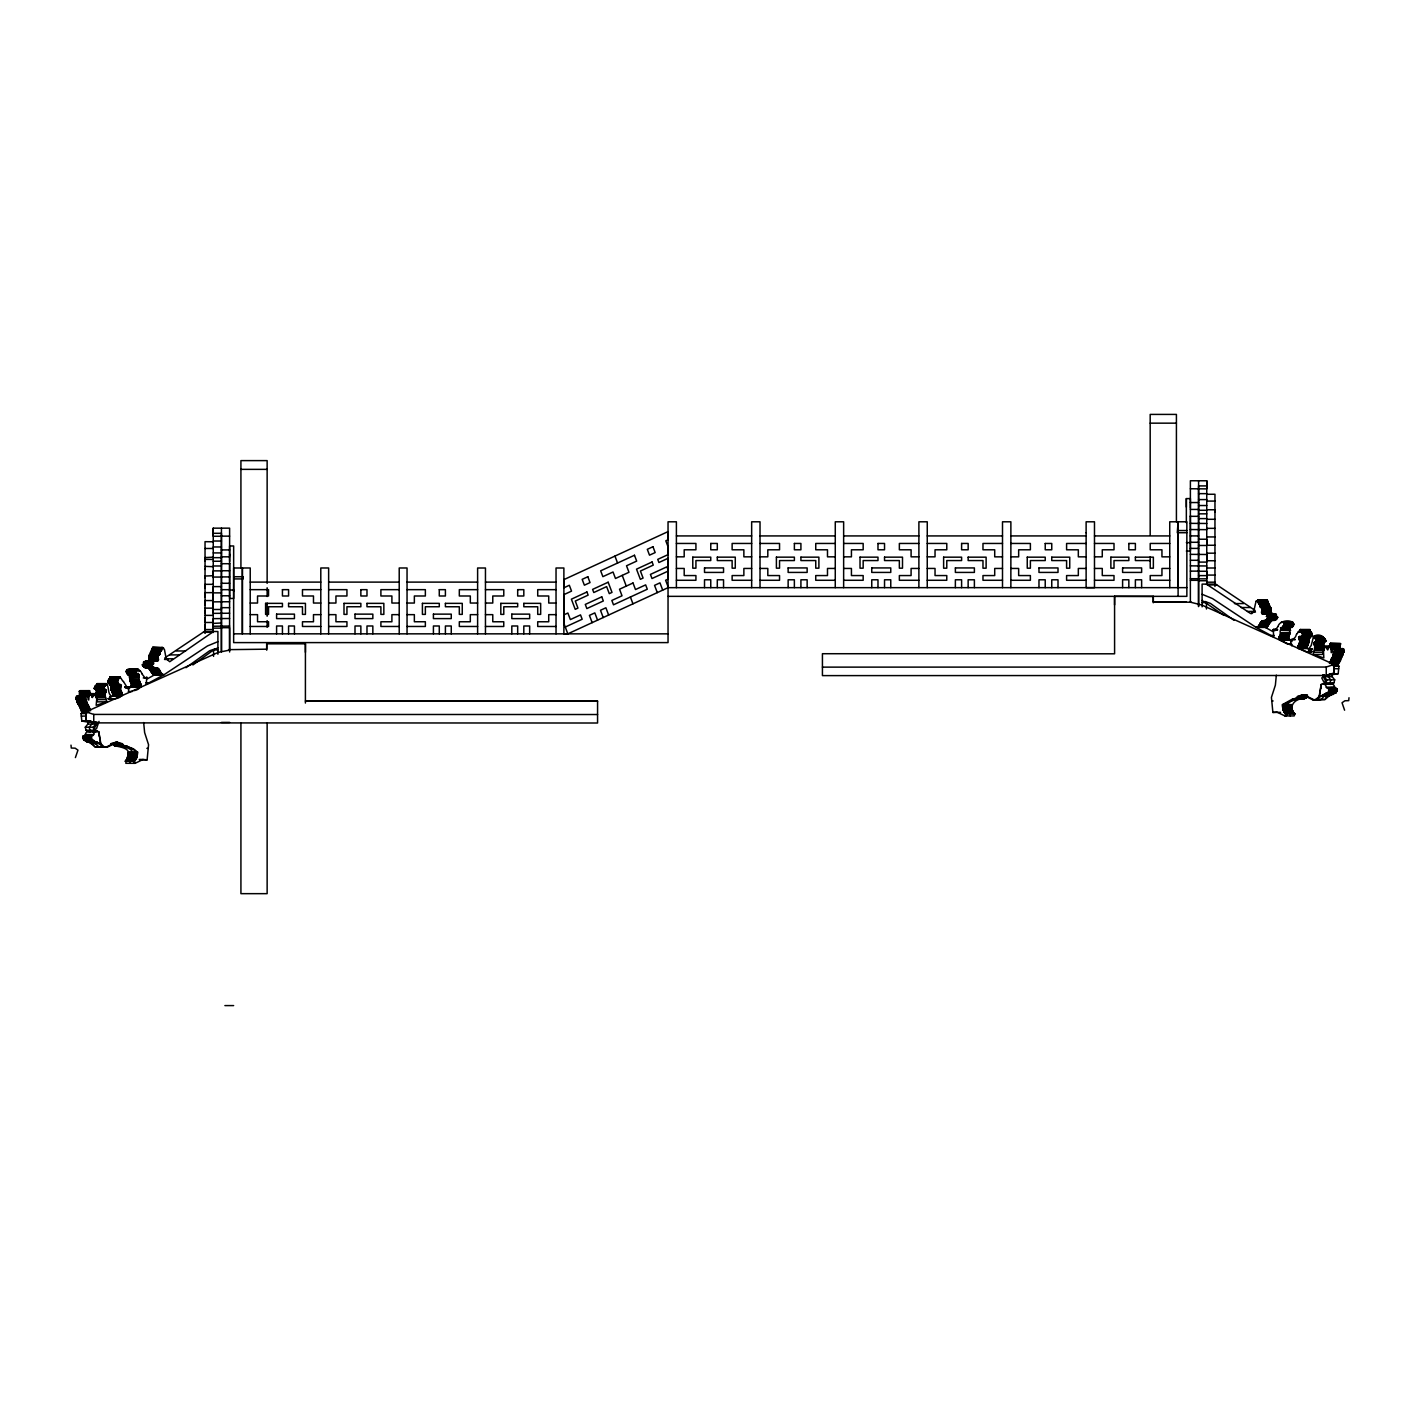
<?xml version="1.0" encoding="UTF-8"?>
<svg xmlns="http://www.w3.org/2000/svg" width="1420" height="1420" viewBox="0 0 1420 1420"><rect width="100%" height="100%" fill="white"/><g stroke="black" fill="none" stroke-linecap="round" stroke-linejoin="round"><path stroke-width="1.5" d="M213.248 533.299L221.449 533.299L221.449 536.263L213.248 536.263L213.248 528.169L229.614 528.151L229.578 650.094L218.148 652.419L85.963 711.846L85.963 720.313L93.755 722.886L597.572 723.011L597.572 701.107L305.406 701.054L597.572 701.231M93.755 722.886L93.755 714.42L85.963 711.846M205.048 597.128L205.048 595.938M205.048 594.004L205.048 595.211M205.048 586.726L205.048 585.928M205.048 578.082L205.048 576.928M205.048 569.438L205.048 568.444M205.03 558.592L205.03 559.711L205.048 558.539M221.449 536.263L221.467 628.137L213.248 628.137L213.248 618.641L229.614 618.499M229.614 613.227L213.248 613.369L213.248 601.441M229.614 601.725L213.248 601.867L213.248 586.62L221.467 586.62M213.248 559.427L205.03 559.391M213.568 656.377L213.568 649.952L217.899 647.822L217.899 631.509L204.302 631.509L164.898 657.833M217.899 654.229L217.899 647.822M221.467 628.137L221.467 651.478M229.596 563.207L229.596 598.459L233.643 598.459L233.661 545.972L229.596 545.972L229.596 555.539M242.376 578.934L242.376 633.852L242.376 567.982L242.376 576.733M250.222 633.852L250.222 567.982L233.643 568L233.643 642.603L668.039 642.603L668.039 586.655L665.625 580.247L668.039 579.147L668.039 571.159L651.993 578.543L650.431 574.408L666.885 566.828L668.039 569.846L668.039 558.308L658.916 562.515L657.744 559.373L668.039 554.634L668.003 546.647L665.803 540.807L668.039 539.778L668.039 531.612L563.882 579.626L563.882 587.791L569.331 585.271L571.532 591.11L563.882 594.643L563.882 623.362L567.822 633.852L668.039 587.667L1186.854 587.649M266.711 650.183L266.711 643.721L266.694 649.188L228.584 649.65M276.598 633.852L276.598 625.989L282.438 625.989L282.438 633.852M288.579 633.852L288.579 625.989L294.437 625.989L294.437 633.852M305.406 703.06L305.424 643.739L305.424 652.312M320.796 633.852L320.796 567.982L328.641 567.982L328.641 633.852M355 633.852L355 625.989L360.858 625.989L360.858 633.852M366.981 633.852L366.981 625.989L372.839 625.989L372.839 633.852M399.215 633.852L399.215 567.982L407.043 567.982L407.043 633.852M433.419 633.852L433.419 625.989L439.277 625.989L439.277 633.852M445.401 633.852L445.401 625.989L451.258 625.989L451.258 633.852M477.617 633.852L477.617 568L485.462 568L485.462 633.852M511.821 633.852L511.821 625.989L517.679 625.989L517.679 633.852M523.803 633.852L523.82 625.989L529.66 625.989L529.66 633.852M556.036 633.852L556.036 568L563.882 568L563.882 633.852L567.822 633.852M676.399 587.649L676.399 521.797L668.039 521.797L668.039 587.188M704.515 587.649L704.515 579.786L710.763 579.786L710.763 587.649M717.295 587.649L717.295 579.786L723.543 579.786L723.543 587.649M751.659 587.649L751.659 521.797L760.019 521.797L760.019 587.649M788.135 587.649L788.135 579.786L794.366 579.786L794.366 587.649M800.915 587.649L800.915 579.786L807.146 579.786L807.146 587.649M835.262 587.649L835.279 521.797L843.64 521.797L843.64 587.649M871.756 587.649L871.756 579.786L877.986 579.786L877.986 587.649M884.536 587.649L884.536 579.786L890.766 579.786L890.766 587.649M918.882 587.649L918.9 521.797L927.26 521.797L927.242 587.649M955.358 587.649L955.376 579.786L961.606 579.786L961.606 587.649M968.138 587.649L968.138 579.786L974.386 579.786L974.386 587.649M1002.502 587.649L1002.502 521.797L1010.88 521.797L1010.862 587.649M1038.978 587.667L1038.978 579.786L1045.226 579.786L1045.226 587.667M1051.758 587.667L1051.758 579.786L1058.006 579.804L1058.006 587.667M1122.599 587.649L1122.599 579.786L1128.847 579.786L1128.847 587.649M1135.379 587.649L1135.379 579.786L1141.627 579.786L1141.627 587.649M1169.743 587.649L1169.743 521.797L1186.854 521.779L1186.854 596.347L668.039 596.347M1178.103 587.649L1178.103 532.731M1186.854 532.713L1177.269 532.731L1178.103 521.797L1178.103 596.347M1190.368 602.364L1190.386 480.759L1206.751 480.776L1206.751 488.888L1190.386 488.746M1198.533 606.287L1198.551 485.906L1206.751 485.906M1198.586 606.606L1198.604 480.759M1202.101 606.855L1202.101 584.117L1215.697 584.117L1255.102 610.44M1206.751 584.419L1206.751 480.776M1214.952 586.46L1214.97 494.249L1206.751 494.284M1274.698 613.972L1262.309 613.884L1261.865 608.647L1258.901 603.748L1268.841 604.068L1271.166 608.772L1271.024 613.316L1276.172 614.31L1275.604 616.404L1277.663 617.309L1274.982 620.291L1262.256 620.806L1257.996 626.664L1255.955 627.321L1212.485 598.566L1202.101 594.288M1114.576 604.92L1114.576 596.347L1153.288 596.435L1153.306 601.814L1191.416 602.257M1323.937 638.379C1318.861 629.699 1303.294 640.864 1325.126 639.16C1329.014 644.467 1312.151 641.627 1316.358 641.467C1316.464 636.231 1309.613 639 1321.842 638.432M143.668 722.549L144.627 732.578L148.567 744.737L147.112 759.842L143.101 759.452L135.095 763.321L125.83 763.303C126.256 755.032 135.22 749.653 117.061 746.263C113.849 747.115 113.866 743.05 111.399 743.796M125.049 761.28L134.314 761.28L136.852 757.392L137.527 751.979L127.285 746.281L115.481 746.086M1311.601 652.384L1307.909 652.011L1311.157 650.023L1308.814 648.993L1311.264 645.372L1313.589 636.337M96.152 685.523L105.417 685.771L106.429 683.606L97.146 683.606L94.323 688.434L105.648 689.587L104.92 695.09L106.89 701.835L96.169 705.314L97.057 695.676M88.004 712.449L81.632 711.846C79.236 704.639 75.597 700.876 76.485 696.297L87.099 695.818L88.75 700.096L89.424 690.653L92.282 697.539M87.099 695.818C82.928 699.439 88.75 703.823 90.578 710.781M1290.798 643.402L1291.508 644.201L1287.585 644.094L1279.526 639.887L1279.065 637.704L1280.041 635.255L1289.324 635.255L1290.034 627.587M1292.022 641.556L1288.614 639.603L1289.324 635.255M95.903 693.492L96.56 690.138L94.838 688.948M123.451 681.476C121.978 680.748 121.339 677.819 119.546 676.843C117.505 681.156 107.121 675.529 108.062 682.363C119.599 688.416 121.552 678.724 120.718 690.493C128.137 699.385 104.033 701.64 110.796 695.605C107.494 692.694 109.375 687.546 106.535 683.712M118.428 683.623L117.257 681.831L118.872 678.37M1330.451 684.44L1333.948 682.842L1334.711 679.843L1325.446 679.843L1322.89 676.701L1322.907 674.695M1324.256 674.695L1324.221 676.701L1326.777 679.843L1326.014 682.86M1331.995 665.075L1338.936 666.175L1338.19 673.666L1328.25 674.695L1328.215 676.701L1330.771 679.843L1330.007 682.86M1334.711 679.843L1332.155 676.701L1332.191 674.695L1338.19 673.666M127.977 688.948C134.811 686.57 128.936 678.085 128.67 673.346M130.463 682.203C145.302 685.434 137.279 681.902 139.249 675.387C137.314 670.027 137.456 677.003 136.444 673.541C111.878 673.417 138.734 662.945 141.858 673.559M136.764 673.897L127.161 673.825L126.309 672.121L135.592 672.05L136.231 669.761L138.077 669.139L127.108 669.672M1258.83 603.66C1254.712 592.246 1255.759 617.025 1250.204 613.28L1206.432 584.117M1258.014 599.914L1267.297 599.914L1268.646 603.962M1291.792 645.816L1291.934 644.432M79.307 696.421L79.431 691.221L80.443 690.883M1332.901 648.425L1343.515 648.762L1344.083 651.443L1333.433 651.531L1334.232 652.419L1334.605 649.65L1332.901 648.425L1331.25 652.703L1330.575 643.278L1327.736 649.987L1325.552 647.094L1323.972 646.1L1323.298 647.094L1323.831 657.939L1313.109 654.442C1318.861 636.071 1305.743 645.301 1324.931 641.609M1321.079 688.363L1321.186 684.44L1324.665 682.86L1333.948 682.842M1276.331 675.174L1275.373 685.185L1271.432 697.362L1272.888 712.449L1276.899 712.077L1284.905 715.928L1294.17 715.928L1294.951 713.905L1285.331 713.585L1283.147 710.018L1282.473 704.604L1292.715 698.906L1304.163 698.764L1307.092 696.403M1294.951 713.905C1287.603 707.409 1294.596 697.93 1304.163 698.764M128.51 691.966L128.918 686.801L124.924 686.818M1323.493 642.568L1324.345 646.792M1344.083 651.443C1342.06 651.94 1342.184 659.945 1338.705 663.389L1329.422 663.389L1333.238 655.632L1333.433 651.531M1341.048 649.543C1338.314 648.638 1342.042 642.461 1339.326 643.863M1289.537 634.829C1271.787 638.876 1282.721 618.996 1293.638 624.924C1293.354 618.641 1279.491 620.149 1278.142 626.184M1282.757 626.504C1293.247 628.243 1299.921 623.238 1284.07 625.12M1292.715 698.906C1298.945 698.8 1299.406 692.41 1307.873 696.439M1301.128 630.995L1310.411 631.208L1311.725 633.462L1302.335 633.746L1311.565 633.817L1311.938 634.988L1310.021 637.775L1300.33 638.077L1302.744 634.438L1300.454 629.468L1296.673 634.154M213.568 631.509L169.743 661.72L166.211 658.756L164.436 649.49L161.987 647.307L158.135 656.022L157.94 661.063L143.828 661.684L144.396 663.779L142.426 665.146L145.16 667.702L157.744 668.181L162.004 674.038L164.046 674.713L207.515 645.94L217.899 641.663M1261.954 609.553L1271.237 609.411M134.03 690.635C144.237 688.966 142.852 677.855 130.675 682.629M1284.319 624.995L1283.84 622.475L1282.349 622.102M1324.345 642.585L1314.813 642.852L1324.345 642.763L1315.062 642.656L1322.109 641.734L1315.47 641.698L1321.984 641.858M110.76 743.725C119.635 739.927 120.806 745.802 127.285 746.281M1341.279 649.543L1342.166 648.425M148.674 661.063L148.905 655.898L152.703 647.289L162.927 647.538M1290.017 627.995C1268.344 626.575 1289.892 630.373 1292.839 626.433M1310.021 637.775L1300.33 638.077L1300.028 636.071L1298.608 637.669L1299.903 641.645L1297.525 647.591L1307.909 652.384M1310.518 650.111C1302.797 648.265 1311.956 641.361 1308.246 636.87M1298.217 648.62L1307.518 648.478M1334.25 673.666L1334.232 667.08M1349 697.735L1348.716 700.646L1344.864 700.788L1342.042 702.74L1344.598 710.213M94.732 687.156L103.997 687.156L105.417 685.771M103.997 687.156L104.689 689.232M109.588 678.582L110.174 676.861L111.115 677.89M1292.2 623.043L1293.176 622.723M1296.495 634.225C1295.608 639.248 1291.224 639.106 1290.709 641.68M1309.595 638.059L1309.772 636.976M109.482 697.486C117.682 695.8 107.494 689.41 112.109 685.061M152.384 649.952L161.685 649.685L152.419 649.419M1271.202 609.819L1261.901 609.961M148.78 656.395L158.099 656.147M104.867 694.558L79.946 694.433M105.896 691.895L96.613 691.895M153.484 663.743L144.112 663.708L153.662 663.797L153.484 661.525M141.893 673.79L145.266 678.192L146.757 676.967L146.278 684.316L164.046 674.713L153.36 674.589L148.23 668.057M1317.085 699.492L1320.866 696.208L1319.18 696.191L1321.186 684.44L1319.482 696.226L1317.085 699.492L1314.263 699.9L1303.72 694.735L1297.401 696.368M1309.133 641.929L1299.815 642.088M1262.256 620.806C1274.681 620.895 1258.475 610.085 1276.189 615.641M99.027 721.36L96.471 728.833M1301.536 636.391L1310.873 636.071M1278.106 626.415L1274.734 630.817L1273.243 629.592L1273.722 636.941L1255.955 627.321M1290.798 643.242L1290.744 641.84M1313.109 654.442L1322.393 654.442L1324.185 648.78L1314.902 648.78M1293.691 624.729L1292.502 625.12M1298.874 644.414L1308.21 644.077M1308.139 644.396L1298.821 644.556M148.834 656.147L158.17 655.898L148.94 655.791M1323.529 681.458L1321.718 677.837M1324.665 682.86L1325.446 679.843M1326.315 698.214L1325.02 695.214L1321.097 699.492L1318.257 699.9M1327.753 692.818L1329.031 689.889C1325.925 686.765 1337.285 686.747 1337.374 689.889L1336.096 692.818L1326.386 692.818L1324.345 694.451A3.532 2.503 90 0 0 1322.73 694.895L1331.055 694.877A3.532 2.503 90 0 1 1332.67 694.416L1334.729 692.818M92.264 743.618A8.342 5.893 -90 0 1 88.963 742.234A3.532 2.503 -90 0 0 87.33 741.808L83.904 740.193L82.626 737.282L83.549 735.755A2.591 1.828 -90 0 0 85.36 734.584A3.923 2.769 -90 0 1 87.543 731.602L97.004 730.998L95.886 731.62A3.923 2.769 -90 0 0 93.667 734.548A2.591 1.828 -90 0 1 91.892 735.737L82.946 736.11M88.945 742.269L97.288 742.269A3.532 2.503 -90 0 0 95.655 741.808L92.247 740.21L91.288 736.11M1261.83 610.209L1271.131 610.085M105.329 689.783L98.566 690.155L105.257 690.102M1337.533 665.057L1338.705 663.389M92.779 731.957L89.993 730.235L89.229 727.217L91.785 724.076L91.75 722.088L85.75 721.041L85.768 714.473M1309.009 642.355L1299.69 642.497M136.852 674.535L127.161 673.825M1284.905 715.928L1285.686 713.905M1286.236 715.928L1287.017 713.905L1284.479 710.018L1283.804 704.604L1303.72 694.735M1290.247 715.928C1288.969 706.414 1281.497 701.853 1300.897 698.622C1302.601 695.463 1313.092 695.747 1301.678 695.658M96.205 685.221L105.683 684.848L98.868 685.079M1307.98 644.857L1298.714 644.857M99.666 684.529L106.393 684.547M152.206 650.555L161.614 650.218M157.744 668.181C155.171 668.891 149.242 665.27 153.307 663.672M1307.234 646.189L1297.951 646.189L1307.394 645.816M1257.055 627.445L1266.32 627.445L1271.77 620.682M105.612 692.765L96.347 692.765M105.098 693.652L79.981 693.617M1266.906 615.641L1266.516 614.15L1262.309 613.884M96.968 695.374L96.028 693.475L92.264 697.38M94.483 687.653L103.837 687.493M1332.918 656.377L1342.291 656.2M1280.822 632.841L1290.177 632.681M1302.601 635.113L1311.938 634.988L1302.389 635.343M1308.778 642.87L1299.495 642.87L1308.903 642.621M152.1 650.768L161.489 650.555M117.594 680.322L108.328 680.322M86.105 699.634L76.218 699.687M96.063 693.191L105.541 692.924M105.346 693.191L95.974 693.333M1309.275 629.752L1310.411 631.208M89.549 731.832L86.052 730.235L85.289 727.217L87.845 724.076L87.809 722.088L81.81 721.041L81.064 713.568L82.466 712.449M85.289 727.217L94.554 727.217L97.11 724.076L97.093 722.088L87.809 722.088M122.049 695.161L112.712 695.232M1302.406 694.806L1312.932 699.9L1315.754 699.492L1319.482 696.226A8.342 5.893 90 0 0 1322.712 694.859M1312.932 699.9L1325.02 699.492L1328.818 696.208L1319.18 696.191M128.918 686.801L127.303 687.688L123.504 681.618M140.615 685.86L131.261 685.966M96.507 684.742L106.748 683.978M98.654 685.753L105.453 685.381M1265.912 600.447L1267.297 599.914M1267.74 618.712L1276.935 618.783L1267.048 619.138L1275.391 619.138M192.907 664.95L213.568 649.952L217.899 649.952M185.949 667.702L209.627 650.768L215.095 648.816M112.854 695.09L122.475 694.966M108.097 681.458L117.665 681.121M147.378 678.831L154.78 674.695L153.36 674.589M127.711 669.352L137.651 669.495M1275.266 620.185L1265.699 620.291M105.737 747.275L116.28 742.11L122.599 743.743M86.052 730.235L95.335 730.235L98.814 731.832L100.82 743.565L91.182 743.583L94.98 746.867L107.068 747.275L117.594 742.198M563.882 614.86L567.876 613.014L570.361 619.582L580.514 614.895L582.164 619.244L565.266 627.036M143.828 661.684L154.851 661.241M145.302 661.347L156.928 660.815M152.597 651.247L161.312 650.875M822.428 667.134L1326.244 667.045L1334.037 664.453L1334.037 672.92L1326.244 675.494L822.428 675.618L822.428 653.715L1114.593 653.803L1114.576 596.347M95.566 685.807L105.24 685.753M1274.841 620.327L1263.889 620.469M1292.129 627.462L1291.596 625.918M1315.79 641.574L1325.641 641.467M95.761 690.28L105.186 690.226M128.546 673.311L127.764 674.819L137.421 674.447M1257.694 599.95L1267.137 599.914M128.492 691.575L132.415 691.469M107.068 747.275L102.914 746.867L99.134 743.583L100.82 743.565M1316.358 641.467L1325.659 641.254M94.323 688.221L103.642 688.025M97.572 686.357L104.352 686.197L94.962 686.357M97.163 687.493L103.944 687.333L94.678 687.333M1330.717 647.68L1339.06 647.538M98.939 684.955L105.683 684.848M1310.624 633.817L1302.619 634.083L1311.902 634.083M1325.677 640.846L1316.411 640.952L1325.677 641.041M1314.689 642.603L1321.345 642.497M103.607 688.54L94.359 688.842M98.157 689.481L104.778 689.375L95.477 689.321M1266.8 619.546L1276.136 619.439L1266.906 619.333M1273.172 629.788L1277.361 629.734L1273.243 629.592M1323.831 637.988L1314.512 637.846L1324.434 638.432M1311.423 651.389L1308.069 651.425L1312.293 651.318M1307.98 651.673L1311.334 651.638M153.094 666.726L144.041 667.063M126.824 670.116L136.107 670.009M98.015 689.232L104.601 689.144M1262.593 613.635L1272.178 613.476M1267.882 618.534L1277.219 618.428L1268.007 618.339M151.993 665.714L142.781 665.803L152.118 665.909M142.923 665.998L152.597 666.353M144.716 666.601L152.952 666.512L143.065 666.158L152.26 666.087M107.973 681.919L117.257 681.831M94.323 688.434L103.589 688.327L96.933 688.221M111.736 691.132L120.984 691.061M1259.948 604.494L1269.178 604.405M1330.788 646.828L1340.054 646.757M99.205 684.671L105.985 684.6M98.228 689.712L104.92 689.783L95.566 689.481L105.719 689.765M1261.262 607.689L1270.279 607.529M1293.673 624.587L1284.408 624.658L1292.75 624.729M112.588 695.392L121.907 695.321M1293.567 623.611L1284.337 623.664L1293.656 623.77M1316.056 641.627L1322.641 641.591L1315.967 641.591M1325.25 641.591L1315.31 641.858L1324.523 641.947M143.26 677.979L146.952 677.943M109.145 681.334L117.558 681.298M99.311 684.6L106.092 684.564M95.335 685.931L104.672 685.895L98.157 685.807M1267.013 615.588L1276.438 615.481L1267.172 615.481M1266.516 616.369L1275.888 616.333L1266.693 616.298M99.436 684.564L106.216 684.529M1186.339 507.029L1186.339 498.597L1190.404 498.597L1190.404 508.165M1313.606 637.154L1320.281 637.047M95.3 689.108L104.441 689.019M104.121 688.948L97.359 688.966L103.944 689.002M1150.182 423.16L1176.417 423.16M240.921 469.363L267.137 469.363M1198.551 493.645L1206.751 493.645M1198.551 499.591L1206.751 499.591M1206.751 501.082L1214.97 501.082M1190.386 502.538L1198.604 502.538M1198.533 505.52L1206.751 505.538M1190.386 509.425L1198.604 509.443M1206.751 509.762L1214.97 509.762M1198.533 510.277L1206.751 510.277M1198.533 513.845L1206.751 513.845M1190.386 516.33L1198.604 516.33M1198.533 518.602L1206.751 518.602M1206.751 519.294L1214.97 519.294M1190.386 523.359L1206.751 523.483M1206.751 528.346L1214.952 528.346M1190.386 529.536L1206.751 529.66M1178.103 530.53L1186.854 530.53M1190.386 535.908L1198.604 535.908M221.396 536.139L229.614 536.139M676.399 535.926L751.659 535.926M760.019 535.926L835.279 535.926M843.64 535.926L918.882 535.926M927.26 535.926L1002.502 535.926M1010.862 535.926L1086.122 535.926M1094.483 535.926L1169.743 535.926M1206.751 536.938L1214.952 536.938M1198.533 539.227L1206.751 539.227L1206.751 545.475L1198.533 545.475M213.248 541.02L221.449 541.02M1190.386 542.28L1198.604 542.28M1186.357 542.635L1190.404 542.635M676.399 543.452L695.924 543.452L695.924 549.788L684.191 549.788L684.191 556.835L676.399 556.835M751.659 543.452L732.134 543.452L732.134 549.788L743.867 549.788L743.867 556.835L751.659 556.835M760.019 543.452L779.544 543.452L779.544 549.788L767.812 549.788L767.812 556.835L760.019 556.835M835.279 543.452L815.754 543.452L815.754 549.788L827.487 549.788L827.487 556.835L835.279 556.835M843.64 543.452L863.165 543.452L863.165 549.788L851.432 549.788L851.432 556.835L843.64 556.835M918.882 543.452L899.357 543.452L899.357 549.788L911.107 549.788L911.09 556.835L918.882 556.835M927.26 543.452L946.785 543.452L946.785 549.788L935.034 549.788L935.034 556.835L927.26 556.835M1002.502 543.452L982.977 543.452L982.977 549.788L994.71 549.788L994.71 556.853L1002.502 556.853M1010.862 543.452L1030.388 543.47L1030.388 549.788L1018.655 549.788L1018.655 556.853L1010.862 556.853M1086.122 543.47L1066.597 543.47L1066.597 549.788L1078.33 549.806L1078.33 556.853L1086.122 556.853M1094.483 543.452L1114.008 543.452L1114.008 549.788L1102.275 549.788L1102.275 556.835L1094.483 556.835M1169.743 543.452L1150.218 543.452L1150.218 549.788L1161.95 549.788L1161.95 556.853L1169.743 556.853M1206.751 545.262L1214.952 545.262M213.248 546.966L221.449 546.966M205.03 548.475L213.248 548.475M1190.386 548.404L1198.586 548.404M221.396 549.93L229.614 549.913M1186.357 551.084L1190.404 551.049L1190.404 515.815M213.248 552.913L221.467 552.913M1206.751 553.179L1214.952 553.179M1190.386 554.35L1206.751 554.492M221.396 556.817L229.614 556.817M213.248 557.155L205.03 557.598M213.248 557.669L221.467 557.669M1190.386 560.297L1198.586 560.297M1206.751 560.74L1214.952 560.74M213.248 561.237L221.467 561.237M1198.533 562.089L1206.751 562.089L1206.751 554.102M221.396 563.704L229.614 563.704M213.248 565.976L221.467 565.976M1190.386 565.852L1206.751 565.976M213.248 566.686L205.048 566.367M1206.751 568L1214.952 568M676.399 568.444L684.191 568.444L684.191 575.561L695.924 575.561L695.924 580.283L676.399 580.283M751.659 568.444L743.867 568.444L743.867 575.561L732.134 575.561L732.134 580.283L751.659 580.283M760.019 568.444L767.812 568.444L767.812 575.561L779.544 575.561L779.544 580.283L760.019 580.283M835.279 568.444L827.487 568.444L827.487 575.561L815.737 575.561L815.737 580.283L835.262 580.283M843.64 568.444L851.432 568.444L851.432 575.561L863.165 575.561L863.165 580.283L843.64 580.283M918.882 568.444L911.09 568.444L911.09 575.561L899.357 575.561L899.357 580.283L918.882 580.283M927.242 568.444L935.034 568.444L935.034 575.561L946.785 575.561L946.767 580.283L927.242 580.283M1002.502 568.444L994.71 568.444L994.71 575.561L982.977 575.561L982.977 580.283L1002.502 580.283M1010.862 568.444L1018.655 568.444L1018.655 575.561L1030.388 575.561L1030.388 580.283L1010.862 580.283M1086.122 568.462L1078.33 568.444L1078.33 575.561L1066.597 575.561L1066.597 580.283L1086.122 580.283M1094.483 568.444L1102.275 568.444L1102.275 575.561L1114.008 575.561L1114.008 580.283L1094.483 580.283M1169.743 568.444L1161.95 568.444L1161.95 575.561L1150.218 575.561L1150.218 580.283L1169.743 580.283M221.396 570.734L229.614 570.734M221.467 570.875L213.248 570.875L213.248 577.674M1190.386 571.124L1198.586 571.124M1198.533 571.266L1206.751 571.266L1206.751 578.845L1198.533 578.845M1206.751 575.082L1214.952 575.082M213.248 575.721L205.048 576.041M1198.533 575.615L1206.751 575.615M221.396 576.91L229.614 576.91M233.643 576.733L243.175 576.733L243.175 578.934L233.643 578.916M213.248 577.053L221.467 577.053M1190.386 578.703L1198.586 578.703M1190.386 580.318L1198.586 580.318M1198.533 580.745L1206.751 580.745M250.222 582.111L320.796 582.111M328.641 582.111L399.215 582.111M407.043 582.111L477.617 582.111M485.462 582.111L556.036 582.129M1206.751 582.182L1214.952 582.182M221.396 583.283L229.614 583.283M205.048 584.33L213.248 584.33M1207.444 584.916L1216.709 584.916M221.396 589.673L229.614 589.673M250.222 589.655L268.54 589.655L268.54 595.992L257.535 595.992L257.535 603.038L250.222 603.038M320.796 589.655L302.478 589.655L302.478 595.992L313.483 595.992L313.483 603.038L320.796 603.038M328.641 589.655L346.942 589.655L346.942 595.992L335.936 595.992L335.936 603.038L328.641 603.038M399.215 589.655L380.897 589.655L380.897 595.992L391.902 595.992L391.902 603.038L399.215 603.038M407.043 589.655L425.361 589.655L425.361 595.992L414.356 595.992L414.356 603.038L407.043 603.038M477.617 589.655L459.317 589.655L459.317 595.992L470.322 595.992L470.322 603.038L477.617 603.038M485.462 589.655L503.78 589.655L503.78 595.992L492.775 595.992L492.775 603.038L485.462 603.038M556.036 589.655L537.718 589.655L537.718 595.992L548.723 595.992L548.723 603.038L556.036 603.038M229.596 590.01L233.643 590.01L233.643 591.217M205.048 592.655L213.248 592.637M213.248 592.868L221.467 592.868M221.413 595.779L229.614 595.779M205.048 600.553L213.248 600.553M1255.972 601.264L1267.776 601.121M1258.351 601.636L1267.652 601.494M1153.306 601.814L1186.374 601.814M1258.315 601.903L1267.616 601.76M1258.315 602.169L1267.581 602.044M1202.101 602.577L1206.432 602.577L1206.432 609.003M1258.315 602.311L1267.616 602.577M1258.369 602.701L1267.669 602.826M1258.422 602.95L1267.74 603.074M1258.51 603.18L1267.9 603.394M1234.406 603.589L1243.671 603.571M1258.688 603.482L1268.167 603.748M1259.575 604.068L1268.965 604.157M1260.09 604.831L1269.356 604.831M1260.126 605.009L1269.427 605.204M1260.126 605.719L1269.409 605.719M1260.072 606.003L1269.338 606.003M1260.037 606.34L1269.32 606.18M1260.055 606.517L1269.32 606.517M1260.108 606.748L1269.427 606.908M1260.268 607.103L1269.675 607.263M221.413 607.671L229.614 607.671M1240.991 607.529L1250.274 607.529M1260.552 607.387L1270.119 607.494M1261.421 607.831L1270.687 607.831M205.048 608.133L213.248 608.133M1261.617 608.097L1270.9 608.097M1261.776 608.417L1271.06 608.399M1261.865 608.647L1271.166 608.772M1261.918 608.896L1271.219 609.02M213.248 609.482L221.467 609.482M1261.954 609.144L1271.237 609.286M1261.776 610.334L1271.06 610.334M1261.688 610.795L1270.953 610.795M1247.434 611.416L1254.854 611.416M1261.599 611.274L1270.864 611.257M1261.528 611.736L1270.811 611.736M1251.765 612.073L1255.475 612.073M1261.493 612.215L1270.758 612.197M1261.475 612.677L1270.74 612.677M1263.072 613.44L1272.977 613.564M1262.06 613.688L1274.059 613.742M1266.516 614.15L1276.172 614.31M250.222 614.647L257.535 614.647L257.535 621.747L268.54 621.747L268.54 626.468L250.222 626.468M320.796 614.647L313.483 614.647L313.483 621.765L302.478 621.765L302.478 626.468L320.796 626.468M328.641 614.647L335.936 614.647L335.936 621.747L346.942 621.747L346.942 626.468L328.641 626.468M399.215 614.647L391.902 614.647L391.902 621.765L380.897 621.765L380.897 626.468L399.215 626.468M407.043 614.647L414.356 614.647L414.356 621.747L425.361 621.747L425.361 626.468L407.043 626.468M477.617 614.647L470.322 614.647L470.322 621.765L459.317 621.765L459.317 626.468L477.617 626.468M485.462 614.647L492.775 614.647L492.775 621.765L503.763 621.765L503.763 626.486L485.462 626.468M556.036 614.647L548.723 614.647L548.723 621.765L537.718 621.765L537.718 626.486L556.036 626.486M1266.959 614.594L1276.225 614.576M205.048 615.375L213.248 615.375M1267.314 615.144L1276.58 615.144M1266.338 616.404L1276.154 616.386M1267.244 616.599L1276.687 616.741M1267.598 616.919L1277.538 617.008M1268.38 617.309L1277.663 617.309M1268.308 617.771L1277.574 617.771M1275.284 619.209L1276.225 619.209M1266.693 619.67L1275.959 619.67M1266.267 620.025L1275.799 619.83M1261.776 621.108L1271.291 620.948M1261.333 621.498L1270.829 621.303M1261.12 621.712L1270.403 621.712M1282.047 621.765L1291.312 621.765M1260.924 621.96L1270.19 621.96M1281.71 621.924L1292.395 622.208M205.048 622.475L213.248 622.475M1260.729 622.208L1269.995 622.208M1281.124 622.351L1293.052 622.386M1260.552 622.475L1269.817 622.457M1283.165 622.492L1293.105 622.475M221.467 622.99L213.248 623.38M1260.374 622.741L1269.657 622.741M1260.179 623.096L1269.462 623.096M1283.875 623.043L1293.141 623.043M1260.072 623.327L1269.338 623.327M1283.893 623.291L1293.265 623.433M1259.948 623.646L1269.214 623.646M1259.753 624.072L1269.019 624.072M1284.39 624.072L1293.673 623.895M1284.319 624.445L1293.602 624.445M1259.558 624.498L1268.823 624.498M1259.327 624.906L1268.61 624.906M1259.096 625.297L1268.362 625.297M1258.919 625.545L1268.184 625.545M1284.053 625.51L1293.336 625.51M229.614 626.078L213.248 626.238M1258.83 625.67L1268.113 625.67M1283.716 625.829L1293.212 625.741M1258.564 626.025L1267.847 626.025M1282.775 626.078L1292.821 626.167M1258.28 626.344L1267.563 626.344M1257.996 626.664L1267.261 626.664M1257.676 626.948L1266.959 626.948M1282.58 627.072L1292.378 627.019M1257.374 627.214L1266.64 627.214M1283.041 627.391L1292.413 627.143M221.413 651.798L221.413 627.693L229.614 627.693L229.632 652.011M1280.751 628.297L1290.034 628.279M1280.769 628.581L1290.052 628.581M1280.804 628.865L1290.088 628.865M1280.858 629.131L1290.123 629.131M205.048 629.557L213.248 629.557M1273.314 629.397L1277.201 629.433M1280.911 629.415L1290.194 629.397M1300.276 629.486L1309.826 629.486M1273.598 629.557L1277.716 629.734M1280.982 629.663L1290.265 629.663M1300.01 629.752L1310.039 629.752M1281.071 629.93L1290.354 629.912M1300.862 629.947L1310.128 629.947M1281.177 630.16L1290.443 630.16M1300.933 630.143L1310.269 630.338M1281.284 630.391L1290.585 630.569M1301.039 630.551L1310.323 630.551M1301.093 630.764L1310.358 630.764M1298.59 631.545L1310.749 631.456M1311.104 631.935L1298.182 631.829L1311.193 632.077M203.291 632.291L212.556 632.291M1301.927 632.61L1311.459 632.663M1280.733 632.983L1290.088 632.841M1302.318 632.788L1311.672 632.929M1280.609 633.284L1289.892 633.284M1302.459 633.196L1311.743 633.178M1280.52 633.586L1289.786 633.586M233.643 633.835L668.039 633.852M1280.432 633.888L1289.715 633.888M1280.361 634.207L1289.644 634.207M1280.307 634.509L1289.573 634.509M1302.726 634.296L1311.991 634.296M1302.726 634.793L1312.009 634.793M1270.847 635.485L1274.184 635.485M1279.793 635.592L1289.182 635.414M1302.016 635.663L1311.494 635.503M1279.562 635.965L1288.952 635.769M1301.625 635.911L1311.104 635.787M1279.473 636.16L1288.739 636.16M1279.296 636.568L1288.65 636.355M1301.483 636.55L1310.802 636.391M1313.358 636.462L1322.89 636.568M1279.225 636.781L1288.49 636.781M1298.981 636.87L1310.713 636.71M1313.163 636.728L1322.907 636.799M1279.154 637.012L1288.437 636.994M1298.838 637.047L1310.607 636.994M1313.624 637.047L1323.049 637.154M1279.065 637.456L1288.384 637.225M1298.732 637.225L1310.465 637.243M1320.795 637.278L1313.908 637.172L1323.582 637.456M1279.065 637.704L1288.331 637.704M1298.608 637.669L1310.305 637.473M1323.742 637.704L1314.316 637.456M1279.207 637.935L1288.49 637.935M1279.278 638.13L1288.543 638.112M1279.296 638.379L1288.739 638.592M1279.509 638.751L1288.774 638.751M1298.909 638.769L1308.193 638.769M1315.524 638.68L1324.931 638.805M1279.509 639L1288.792 639M1299.069 639L1308.494 639.231M1315.754 638.982L1325.037 638.982M1279.438 639.39L1288.703 639.39M1291.082 639.426L1295.075 639.426M1299.353 639.479L1308.619 639.479M1279.331 639.603L1288.614 639.603M1290.993 639.674L1295.235 639.657M1299.46 639.745L1308.743 639.745M1316.003 639.781L1325.321 639.958M1279.526 639.887L1288.792 639.887M1299.566 640.029L1308.85 640.012M1325.428 640.101L1316.056 639.958L1322.836 640.101M1299.673 640.296L1308.938 640.296M1316.251 640.278L1325.517 640.26M1299.744 640.597L1309.027 640.597M1325.641 640.633L1316.322 640.455L1323.067 640.846M1299.815 640.899L1309.098 640.881M1299.868 641.201L1309.151 641.201M1299.903 641.503L1309.187 641.503M1299.886 641.787L1309.169 641.645M1314.174 642.763L1324.345 642.763M1314.121 642.958L1324.239 642.887M1299.176 643.26L1308.548 643.1M1314.068 643.349L1323.369 643.153M1340.427 643.491L1330.38 643.349L1340.515 643.668M1314.05 643.544L1323.316 643.544M266.711 643.81L305.424 643.81M1298.963 643.917L1308.246 643.917M1314.05 643.739L1323.316 643.934M1330.043 643.863L1340.569 643.846M1314.05 644.13L1323.333 644.13M1331.215 644.272L1340.551 644.059M1314.086 644.325L1323.387 644.503M1331.161 644.485L1340.427 644.485M1323.422 644.698L1314.139 644.698L1323.546 645.088M1331.09 644.68L1340.356 644.68M1298.572 645.141L1307.927 645M1330.913 645.071L1340.267 644.875M1298.341 645.461L1307.731 645.301M1314.316 645.212L1323.653 645.372M1330.806 645.266L1340.09 645.266M1298.235 645.639L1307.5 645.639M1314.458 645.532L1323.848 645.656M1314.654 645.798L1324.026 645.958M1330.682 645.798L1339.983 645.94M1314.831 646.1L1329.564 646.242M1330.735 646.1L1340.036 646.402M1297.88 646.615L1307.199 646.402M1315.026 646.615L1329.688 646.508M1330.753 646.402L1340.036 646.615M1297.827 646.81L1307.11 646.81M1315.08 646.792L1330.575 646.934M1297.702 647.218L1307.039 647.023M1315.115 646.987L1324.416 647.165M1325.197 646.97L1329.351 647.165M1330.771 647.041L1340.054 647.041M1297.614 647.413L1306.897 647.396M1325.694 647.254L1329.51 647.449M1330.717 647.538L1340.001 647.254M152.703 647.289L163.371 647.84M1297.525 647.591L1307.145 647.715M1315.08 647.715L1324.363 647.715M1330.7 647.822L1340.001 647.538M153.946 647.715L163.637 648.088M1315.062 647.964L1324.327 647.964M1298.199 648.141L1307.5 648.319M1315.009 648.248L1324.292 648.248M152.277 648.62L161.543 648.62M152.313 648.745L161.649 649.011M1331.108 648.976L1343.515 648.762M152.401 649.277L161.685 649.295M1331.41 649.047L1341.368 649.082M1314.778 649.313L1324.061 649.313M1331.729 649.437L1341.279 649.366M1314.636 649.827L1323.901 649.827M152.366 650.076L161.667 649.952M1334.711 650.058L1343.977 650.058M1314.458 650.324L1323.724 650.324M1334.64 650.431L1343.906 650.413M176.328 650.963L185.594 650.963M1334.818 650.839L1344.101 650.981M151.354 651.354L161.099 651.123M1334.818 651.283L1344.101 651.123M151.035 651.549L160.424 651.443M1307.944 651.833L1311.281 651.833M1333.398 651.745L1344.048 651.745M1307.909 652.188L1311.619 652.011M1313.802 652.224L1323.067 652.224M1333.291 651.993L1343.977 652.028M1333.983 652.348L1343.781 652.312M150.573 652.596L159.839 652.596M150.591 653.093L159.874 653.093M1333.362 652.898L1342.645 652.898M150.662 653.395L159.927 653.395M150.68 653.555L159.963 653.732M150.68 653.892L159.945 653.892M1333.469 653.803L1342.752 653.999M150.573 654.283L159.892 654.141M1333.486 654.212L1342.752 654.212L1333.451 654.62M150.467 654.478L159.732 654.478M149.881 654.868L159.608 654.655M169.726 654.904L179.009 654.904M1333.433 654.833L1342.699 654.815M149.313 655.206L158.578 655.206M1333.398 655.028L1342.681 655.028M149.1 655.472L158.383 655.472M1333.309 655.436L1342.628 655.241M1333.238 655.632L1342.521 655.632M1333.096 656.022L1342.45 655.827M158.046 656.537L148.763 656.661L158.046 656.928M1332.812 656.537L1342.095 656.537M148.78 657.069L158.082 657.212M1332.386 657.283L1341.669 657.265M148.834 657.336L158.224 657.726L148.94 657.726M149.047 658.188L158.312 658.188M1331.942 657.975L1341.208 657.975M149.135 658.649L158.401 658.649M1331.463 658.649L1340.728 658.649M165.146 658.809L172.565 658.809M149.189 659.111L158.472 659.111M1330.948 659.288L1340.231 659.27M149.242 659.59L158.507 659.59M164.525 659.448L168.234 659.448M149.26 660.052L158.525 660.052M1330.629 660.584L1339.894 660.584M145.94 661.116L156.448 660.868M143.775 661.968L153.04 661.968M1329.777 661.915L1339.042 661.915M143.473 662.146L152.739 662.146M143.42 662.519L152.685 662.536M152.827 662.856L143.81 663.016M143.846 663.761L153.112 663.761M143.491 663.992L152.934 663.868M142.462 664.382L152.597 664.116M142.337 664.702L151.62 664.702M1332.812 664.471L1338.368 664.453M142.426 665.146L151.691 665.146M1333.362 666.193L1338.936 666.175M143.668 666.512L152.952 666.512M144.201 667.205L153.608 667.311M144.467 667.4L154.159 667.631M145.017 667.666L156.111 667.861M148.709 668.323L158.224 668.5M149.171 668.678L158.454 668.678M1334.747 668.696L1338.687 668.696M149.384 668.873L158.88 669.104M149.81 669.335L159.076 669.335M150.005 669.583L159.271 669.583M126.895 669.849L136.835 669.885M150.183 669.849L159.448 669.849M150.343 670.116L159.626 670.134M126.859 670.417L139.959 670.613M150.538 670.471L159.821 670.471M126.735 670.808L140.207 670.702M150.662 670.719L159.927 670.719M126.345 671.145L135.61 671.145M150.786 671.021L160.052 671.021M126.345 671.447L135.61 671.447M150.981 671.465L160.247 671.465M151.177 671.873L160.442 671.873M151.39 672.281L160.673 672.281M126.557 672.494L135.929 672.494M151.638 672.672L160.904 672.672M126.664 672.885L135.947 672.885M151.816 672.938L161.081 672.938L151.887 673.044M126.788 673.115L136.285 673.204M127.179 673.541L136.444 673.541M152.153 673.399L161.436 673.399M152.437 673.737L161.72 673.737M1329.51 673.825L1333.433 673.825M127.498 673.897L137.349 674.127M152.739 674.038L162.004 674.038M153.04 674.322L162.324 674.322M1328.25 674.695L1332.191 674.695M127.676 674.766L139.231 674.962M153.679 674.819L162.945 674.819M129.983 675.174L139.249 675.174M129.983 675.37L139.249 675.387M129.965 675.672L139.249 675.672M129.948 675.955L139.231 675.955M129.877 676.523L139.196 676.24M129.806 676.79L139.089 676.79M1322.89 676.701L1332.155 676.701M110.068 676.932L119.866 676.967M129.735 677.056L139.018 677.056M109.872 677.322L119.99 677.127M129.646 677.304L138.929 677.304M109.801 677.517L120.203 677.517M129.557 677.553L138.823 677.553M109.677 677.926L120.38 677.89M129.415 677.961L138.716 677.784M109.642 678.156L118.907 678.156M109.251 678.849L118.748 678.671M109.056 679.062L118.428 678.955M108.807 679.452L118.251 679.186M108.541 680.056L118.073 679.985M129.823 680.073L139.107 680.073M129.912 680.216L139.266 680.375M108.257 680.571L117.54 680.571M130.107 680.659L139.391 680.659M130.214 680.961L139.48 680.961M130.285 681.263L139.568 681.28M108.009 681.671L117.274 681.689M130.356 681.582L139.639 681.582M130.427 681.902L139.692 681.902M107.991 682.186L117.327 682.363M108.133 682.487L117.612 682.718M108.506 682.878L117.789 682.878M130.817 682.789L140.207 682.967M145.816 682.86L149.153 682.86M108.701 683.038L118.41 683.464M131.048 683.144L140.314 683.144M131.155 683.34L140.527 683.535M97.11 683.837L106.642 683.837M109.127 683.446L118.463 683.783M131.35 683.748L140.615 683.748M109.198 683.783L118.552 684.085M131.439 683.943L140.775 684.174M109.233 683.943L118.73 684.493M131.563 684.387L140.846 684.387M1332.457 684.227L1322.996 683.623L1332.457 684.227A3.923 2.769 90 0 1 1334.676 687.173A2.591 1.828 90 0 0 1336.451 688.345M109.393 684.369L118.889 684.742M131.616 684.6L140.899 684.617M109.606 684.742L121.392 685.061M131.669 684.83L140.935 685.097M96.169 685.363L105.488 685.221M110.068 685.239L119.564 685.398L109.695 684.866M131.51 685.31L140.793 685.31M131.457 685.505L140.722 685.505M95.069 686.197L104.476 686.055M111.807 686.144L121.09 686.144M131.226 686.126L140.491 686.126M111.665 686.375L120.931 686.375M131.208 686.392L140.491 686.392M111.381 686.872L120.789 686.623M131.297 686.783L140.562 686.783M111.257 687.12L120.54 687.138M124.765 687.049L129.007 687.049M131.385 686.978L140.669 686.978M111.15 687.404L120.434 687.404M125.35 687.245L129.06 687.245M131.208 687.262L140.474 687.262M1324.132 684.227A3.923 2.769 90 0 1 1326.333 687.173L1334.658 687.173M111.062 687.688L120.327 687.688M125.386 687.511L129.096 687.511M94.359 688.025L103.678 687.83M110.973 687.972L120.256 687.972M125.368 687.884L129.078 687.884M110.902 688.274L120.185 688.274M94.341 688.647L104.21 688.948L97.589 688.966M110.849 688.576L120.132 688.576M110.813 688.878L120.096 688.878M1328.712 688.735L1337.054 688.735M110.831 689.019L120.114 689.179M1328.836 689.144L1337.161 689.144M110.867 689.321L120.185 689.463M110.938 689.605L120.256 689.747M95.655 689.836L105.772 689.942M111.044 689.871L120.434 690.138M1329.031 689.889L1337.374 689.889M95.655 690.155L105.879 690.333M111.221 690.244L120.505 690.244M79.928 690.67L89.424 690.653M96.631 690.528L105.914 690.528M111.452 690.493L120.824 690.635M79.573 690.865L89.62 690.723M96.666 690.723L105.95 690.919M79.431 691.221L88.75 691.043M96.684 691.309L105.95 691.114M121.037 691.309L111.754 691.309L121.055 691.469M79.449 691.433L88.714 691.433M96.666 691.504L105.95 691.504M1328.658 691.327L1337.001 691.327M79.502 691.647L88.839 691.859M111.807 691.629L121.126 691.788M79.644 692.072L88.91 692.072M96.578 692.072L105.861 692.072M111.896 691.948L121.232 692.09M79.733 692.268L89.087 692.463M96.454 692.481L105.808 692.25M112.02 692.25L121.357 692.392M79.91 692.64L89.194 692.64M112.144 692.534L121.552 692.676M112.393 692.836L121.765 693.013M80.017 693.315L89.318 693.173M112.606 693.191L121.96 693.386M1326.386 692.818L1336.096 692.818M112.766 693.581L122.049 693.581M79.964 693.776L89.247 693.776M90.312 693.901L105.027 693.83M112.801 693.794L122.084 693.794M79.964 693.99L89.229 694.007M90.081 694.149L104.974 694.007M112.837 693.99L122.173 694.202M1325.446 694.131L1333.788 694.131M112.961 694.398L122.226 694.398M1324.345 694.451L1333.291 694.433M80.017 694.77L89.282 694.77M90.489 694.824L94.306 694.628M113.032 694.593L122.386 694.788M79.999 694.912L89.282 695.054L80.94 694.912M95.637 695.09L104.92 695.09M1302.158 695.143L1307.5 695.143M80.035 695.197L89.3 695.197M95.672 695.338L104.938 695.338M1302.016 695.321L1307.358 695.321M95.708 695.64L104.991 695.64M121.8 695.516L112.499 695.711L121.783 695.995M1301.057 696.031L1306.826 695.8M76.485 696.297L87.809 696.261M105.098 696.173L95.814 696.155L97.607 701.835L106.89 701.835M1300.276 696.297L1306.151 696.137M88.892 696.368L77.834 695.818M95.939 696.688L105.222 696.688M1297.401 696.847L1306.684 696.847M96.099 697.202L105.364 697.202M1297.365 697.078L1306.649 697.078M76.023 697.433L85.289 697.433M1297.223 697.504L1306.577 697.291M76.094 697.806L85.36 697.806M96.276 697.717L105.541 697.717M1297.099 697.681L1306.382 697.681M1296.797 698.019L1306.24 697.859M85.182 698.214L75.899 698.356L85.182 698.675M1296.14 698.409L1305.885 698.161M107.707 698.693L111.772 698.711M1295.235 698.693L1305.14 698.516M75.934 698.977L85.2 698.977M75.952 699.119L85.306 699.421M108.719 699.226L112.056 699.226L108.665 699.013M76.023 699.421L86.709 699.368M1315.754 699.492L1325.02 699.492M96.933 699.598L106.198 699.598M77.354 700.273L86.638 700.273M1271.787 700.965L1273.119 700.965M77.266 701.178L86.531 701.178M77.248 701.587L86.513 701.373M77.248 701.799L86.531 701.799M77.266 701.995L86.567 702.208M77.319 702.403L86.602 702.421M77.372 702.616L86.691 702.811M77.479 703.006L86.762 703.006M77.55 703.202L86.904 703.397M77.709 703.574L86.993 703.574M77.816 703.752L87.188 703.929M1282.473 704.604L1291.738 704.586M78.331 704.657L87.614 704.657M1282.455 705.207L1291.721 705.207M78.792 705.349L88.058 705.367M1282.455 705.811L1291.721 705.793M79.271 706.024L88.537 706.024M1282.473 706.379L1291.738 706.379M79.768 706.663L89.052 706.663M1282.508 706.947L1291.792 706.947M1282.562 707.497L1291.845 707.497M80.106 707.976L89.371 707.976M1282.65 708.03L1291.916 708.03M1282.739 708.544L1292.058 708.757M1282.863 709.059L1292.129 709.059M80.958 709.29L90.223 709.308M1282.988 709.538L1292.253 709.538M1283.147 710.018L1292.413 710.018M1283.307 710.479L1292.591 710.479M81.295 710.781L88.714 710.781M1283.503 710.923L1292.768 710.923M1283.698 711.349L1292.981 711.349M81.632 711.846L89.034 711.846M1283.928 711.757L1293.212 711.757M1284.177 712.148L1293.443 712.148M1272.888 712.449L1280.556 712.343M1284.443 712.538L1293.709 712.538M1284.727 712.893L1293.993 712.893M1285.029 713.248L1294.294 713.248M81.064 713.568L86.638 713.568M1285.331 713.585L1294.614 713.585M597.572 714.526L93.755 714.42M81.313 716.088L85.253 716.088M81.81 721.041L91.093 721.058M86.567 721.218L90.489 721.218M221.431 722.425L229.649 722.407M87.845 724.076L97.11 724.076M87.543 731.62L97.483 731.832L93.986 730.235L93.223 727.217L95.779 724.076L95.743 722.088M85.342 734.566L93.684 734.566M83.549 735.755L91.892 735.755M82.839 736.518L91.164 736.518M82.626 737.282L90.969 737.282M82.999 738.702L91.341 738.702M83.904 740.193L93.614 740.21M85.715 740.69L94.057 740.69M86.212 741.524L94.554 741.524M86.709 741.808L95.655 741.826M116.28 742.11L117.718 742.323M116.387 742.323L117.984 742.713M116.511 742.518L118.321 743.033M113.387 743.299L118.712 743.299M119.724 743.672C108.133 742.909 117.185 743.334 119.777 746.139C139 749.298 130.605 754.34 129.752 763.321M113.316 743.991L122.599 744.24M113.351 744.453L122.635 744.471M113.422 744.666L122.688 744.683M113.511 744.879L122.901 745.056M113.76 745.234L123.203 745.393M114.115 745.535L123.611 745.678M114.594 745.802L124.445 745.997M94.98 746.867L104.246 746.867L100.518 743.601L98.814 731.832L98.921 735.755M146.881 748.34L148.213 748.34M128.262 751.979L137.527 751.979M128.279 752.582L137.545 752.582M128.279 753.186L137.545 753.186M128.262 753.772L137.527 753.772M128.208 754.322L137.491 754.322M128.155 754.872L137.438 754.872M128.084 755.404L137.349 755.422M127.977 755.937L137.261 755.937M127.942 756.15L130.534 756.15M127.871 756.434L137.137 756.434M127.747 756.931L137.012 756.931M127.587 757.392L136.852 757.392M127.409 757.854L136.693 757.854M127.232 758.298L136.498 758.298M127.019 758.724L136.302 758.724M126.788 759.132L136.071 759.132M126.557 759.54L135.823 759.54M139.391 759.452L143.101 759.452M126.291 759.913L135.557 759.913M139.444 759.718L147.112 759.842M126.007 760.286L135.273 760.286M125.705 760.623L134.971 760.623M125.386 760.96L134.669 760.96M224.892 1005.591L233.643 1005.591M1259.149 603.926L1267.403 603.873M1313.784 637.154L1320.564 637.172L1313.908 637.172M147.414 660.815L157.407 661.01M1302.442 633.906L1310.855 633.959M1315.328 638.503L1324.665 638.556M149.721 654.904L158.738 655.064M126.433 671.003L135.663 671.039M1290.531 621.907L1282.153 621.853L1290.62 622.049M1297.951 647.786L1307.287 647.84M95.655 689.96L104.938 690.031M1298.661 637.438L1307.909 637.527M1298.093 647.946L1307.412 648.017M150.822 651.798L160.052 651.869M79.946 694.131L89.211 694.22M1267.403 618.978L1277.077 618.623M1302.744 634.438L1312.027 634.545M1299.016 643.668L1308.264 643.757M1283.893 622.634L1292.236 622.723M1314.583 638.237L1321.257 638.308M108.577 698.782L111.931 698.817M1316.393 641.166L1323.067 641.254M98.654 689.889L105.311 689.978M1315.222 642L1321.842 642.106M1315.648 638.822L1322.428 638.982M1327.522 696.191L1327.736 696.208A8.342 5.893 90 0 0 1331.037 694.859M1266.32 627.445L1265.22 627.321L1272.622 631.456M101.743 747.275L98.903 746.867L95.122 743.583M1202.101 600.447L1223.951 615.357M1204.906 601.441L1210.372 603.394L1234.051 620.309M1334.037 664.453L1201.852 605.044L1190.421 602.186M88.661 730.998L90.472 731.832M116.813 742.873C119.724 744.027 121.126 743.796 123.096 745.997C142.497 749.245 135.042 753.789 133.764 763.321M127.498 672.494L135.681 672.388M100.518 743.601L102.914 746.867M134.314 761.28L135.095 763.321M662.696 590.116L659.963 582.857L654.549 585.359L657.3 592.601M614.949 556.09L617.558 563.03M622.226 575.384L626.273 586.105M630.391 597.021L632.965 603.819M608.63 615.038L605.896 607.778L600.482 610.28L603.216 617.54M597.572 620.132L594.82 612.89L589.424 615.375L592.158 622.634M94.554 727.217L95.335 730.235M93.4 744.541L93.684 745.589M75.402 757.588L77.958 750.133L75.136 748.162L71.284 748.038L71 745.127M1186.339 498.597L1186.357 522.808M229.614 554.102L229.614 561.521M213.248 541.783L205.03 541.677L205.048 633.16M205.048 560.119L205.048 561.131M205.048 587.418L205.048 588.377M205.048 601.157L205.048 602.098M205.048 602.541L205.048 603.553M205.048 604.281L205.048 605.399M205.048 610.334L205.048 611.487M205.048 612.073L205.048 613.333M205.048 617.682L205.048 619.067M205.048 619.386L205.048 620.948M205.048 624.764L205.048 628.226M205.048 631.847L205.048 632.805M1326.244 667.045L1326.244 675.494M1214.97 511.2L1214.97 512.336M1176.417 521.814L1176.417 414.409L1150.182 414.409L1150.182 534.967M1153.288 596.347L1153.288 602.79M1150.182 556.889L1150.182 561.273M267.137 583.371L267.137 460.612L240.921 460.612L240.921 568.018M267.137 587.756L267.137 596.524M267.137 603.092L267.137 616.245M267.137 620.629L267.137 627.214M267.137 722.656L267.137 893.659L240.921 893.659L240.921 722.656M221.449 528.169L221.413 627.693M213.248 528.169L213.248 632.521M1328.108 688.345A2.591 1.828 90 0 1 1326.298 687.209M100.589 743.618A8.342 5.893 -90 0 1 97.288 742.234M265.593 603.358L265.593 614.381L268.54 614.381L268.54 606.748L282.438 606.748L282.438 603.358L265.593 603.358M276.598 614.132L276.598 618.605L294.437 618.605L294.437 614.132L276.598 614.132M282.438 589.655L282.438 595.992L288.579 595.992L288.579 589.655L282.438 589.655M288.579 603.358L288.579 606.748L302.478 606.766L302.478 614.381L305.424 614.381L305.442 603.358L288.579 603.358M343.995 603.358L343.995 614.381L346.942 614.381L346.942 606.748L360.858 606.748L360.858 603.358L343.995 603.358M355 614.132L355 618.605L372.839 618.605L372.839 614.132L355 614.132M360.858 589.655L360.858 595.992L366.981 595.992L366.981 589.655L360.858 589.655M366.981 603.358L366.981 606.748L380.897 606.766L380.897 614.381L383.844 614.381L383.844 603.358L366.981 603.358M422.414 603.358L422.414 614.381L425.361 614.381L425.361 606.748L439.277 606.748L439.277 603.358L422.414 603.358M433.419 614.132L433.419 618.605L451.258 618.605L451.258 614.132L433.419 614.132M439.277 589.655L439.277 595.992L445.401 595.992L445.401 589.655L439.277 589.655M445.401 603.358L445.401 606.748L459.317 606.766L459.317 614.381L462.263 614.381L462.263 603.358L445.401 603.358M500.816 603.358L500.816 614.381L503.78 614.381L503.78 606.766L517.679 606.766L517.679 603.358L500.816 603.358M511.821 614.132L511.821 618.623L529.66 618.623L529.66 614.132L511.821 614.132M517.679 589.655L517.679 595.992L523.82 595.992L523.82 589.655L517.679 589.655M523.82 603.358L523.82 606.766L537.718 606.766L537.718 614.381L540.665 614.381L540.665 603.358L523.82 603.358M692.783 557.155L692.783 568.178L695.924 568.178L695.924 560.563L710.763 560.563L710.763 557.155L692.783 557.155M704.515 567.929L704.515 572.42L723.543 572.42L723.543 567.929L704.515 567.929M710.763 543.452L710.763 549.788L717.295 549.788L717.295 543.452L710.763 543.452M717.295 557.155L717.295 560.563L732.134 560.563L732.134 568.178L735.276 568.178L735.276 557.155L717.295 557.155M776.403 557.155L776.403 568.178L779.544 568.178L779.544 560.563L794.384 560.563L794.384 557.155L776.403 557.155M788.135 567.929L788.135 572.42L807.146 572.42L807.146 567.929L788.135 567.929M794.384 543.452L794.384 549.788L800.915 549.788L800.915 543.452L794.384 543.452M800.915 557.155L800.915 560.563L815.754 560.563L815.754 568.178L818.896 568.178L818.896 557.155L800.915 557.155M860.023 557.155L860.023 568.178L863.165 568.178L863.165 560.563L877.986 560.563L877.986 557.155L860.023 557.155M871.756 567.929L871.756 572.42L890.766 572.42L890.766 567.929L871.756 567.929M877.986 543.452L877.986 549.788L884.536 549.788L884.536 543.452L877.986 543.452M884.536 557.155L884.536 560.563L899.357 560.563L899.357 568.178L902.499 568.178L902.499 557.155L884.536 557.155M943.625 557.172L943.625 568.195L946.785 568.195L946.785 560.563L961.606 560.563L961.606 557.172L943.625 557.172M955.376 567.929L955.376 572.42L974.386 572.42L974.386 567.929L955.376 567.929M961.606 543.452L961.606 549.788L968.156 549.788L968.156 543.452L961.606 543.452M968.156 557.172L968.156 560.563L982.977 560.563L982.977 568.195L986.119 568.195L986.119 557.172L968.156 557.172M1027.246 557.172L1027.246 568.195L1030.388 568.195L1030.388 560.563L1045.226 560.563L1045.226 557.172L1027.246 557.172M1038.978 567.947L1038.978 572.42L1058.006 572.42L1058.006 567.947L1038.978 567.947M1045.226 543.47L1045.226 549.788L1051.758 549.788L1051.758 543.47L1045.226 543.47M1051.758 557.172L1051.758 560.563L1066.597 560.563L1066.597 568.195L1069.739 568.195L1069.739 557.172L1051.758 557.172M1086.122 532.731L1086.122 587.667L1094.483 587.649L1094.483 521.797L1086.122 521.797L1086.122 532.748M1110.866 557.172L1110.866 568.178L1114.008 568.178L1114.008 560.563L1128.847 560.563L1128.847 557.172L1110.866 557.172M1122.599 567.929L1122.599 572.42L1141.627 572.42L1141.627 567.929L1122.599 567.929M1128.847 543.452L1128.847 549.788L1135.379 549.788L1135.379 543.452L1128.847 543.452M1135.379 557.172L1135.379 560.563L1150.218 560.563L1150.218 568.195L1153.359 568.195L1153.359 557.172L1135.379 557.172M150.644 652.206L159.874 652.401L150.644 652.206M129.468 669.299L137.846 669.246L129.468 669.299M587.827 576.751L582.164 579.342L584.383 585.2L590.028 582.591L587.827 576.751M634.474 555.255L600.66 570.822L602.879 576.662L613.032 571.994L615.481 578.49L628.971 572.278L626.522 565.781L636.675 561.095L634.474 555.255M652.969 546.718L647.307 549.327L649.508 555.167L655.17 552.575L652.969 546.718M586.939 591.998L571.39 599.169L575.224 609.34L577.94 608.097L575.295 601.05L588.128 595.14L586.939 591.998M608.168 582.218L592.601 589.389L593.791 592.53L606.624 586.602L609.286 593.649L612.002 592.389L608.168 582.218M652.082 561.983L636.515 569.154L640.367 579.324L643.082 578.064L640.42 571.035L653.271 565.107L652.082 561.983M601.76 596.844L585.288 604.423L586.851 608.577L603.322 600.979L601.76 596.844M633.018 582.999L619.528 589.211L622.013 595.779L611.842 600.447L613.493 604.813L647.289 589.229L645.656 584.88L635.485 589.548L633.018 582.999M105.417 685.611L98.743 685.683L105.417 685.611M1321.771 642.337L1315.08 642.408L1321.771 642.337M1312.151 648.958L1308.814 648.993L1312.151 649.047M117.558 680.837L108.275 680.837L117.594 680.961"/></g></svg>
